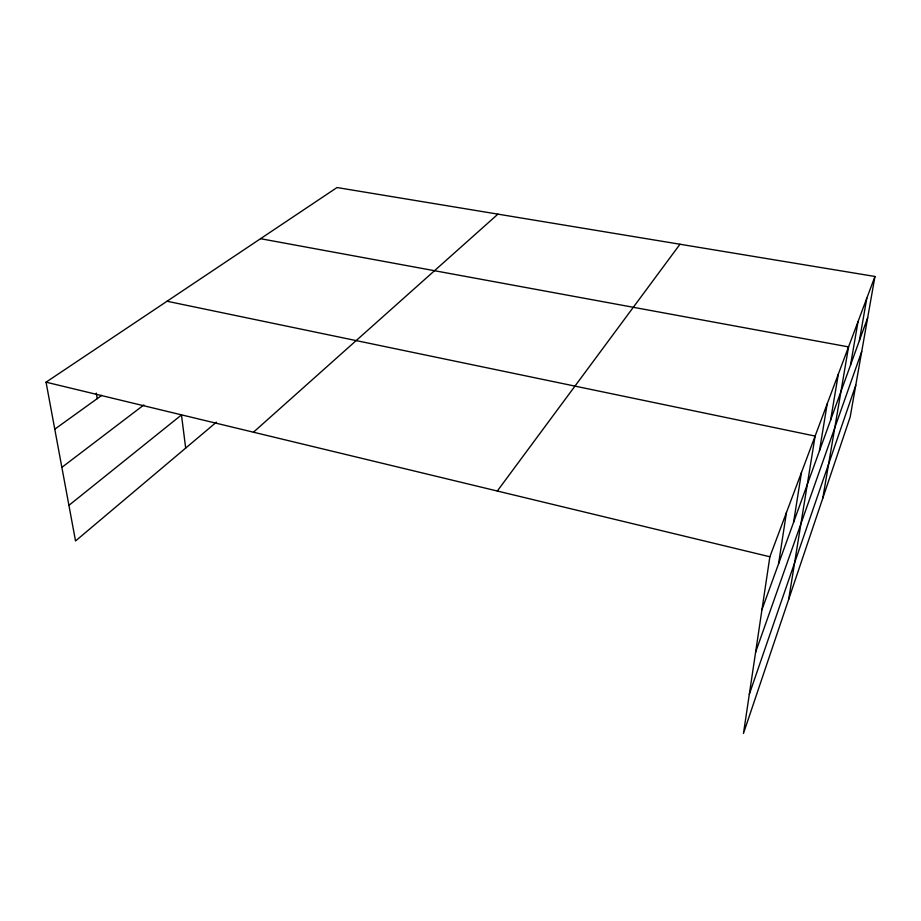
<?xml version="1.0" encoding="UTF-8"?>
<svg xmlns="http://www.w3.org/2000/svg" width="921" height="921" viewBox="0 0 921 921"><rect width="100%" height="100%" fill="white"/><g stroke="black" fill="none" stroke-linecap="round" stroke-linejoin="round"><path stroke-width="1.38" d="M874.95 276.473L769.864 556.768L743.466 733.461L850.164 417.029L874.95 276.473L337.017 187.539L46.05 382.18L75.534 540.961L216.423 422.163M778.556 563.848L786.465 512.49M793.58 522.334L801.477 472.45M788.687 599.341L815.12 436.07L167.035 301.248M819.437 450.956L827.208 403.824M830.627 420.045L838.317 374.191M822.798 498.18L848.552 346.895L260.551 238.7M850.52 365.107L858.015 321.648M859.408 340.574L866.788 298.243M749.314 694.319L855.77 385.22M755.6 652.264L861.722 351.465M761.966 609.656L867.674 317.722M497.305 491.031L679.986 244.238M253.459 432.214L497.916 214.144M68.925 505.353L181.472 414.945L185.685 448.078M61.868 467.373L143.86 404.952M54.776 429.174L101.817 395.328M46.05 382.18L769.864 556.768M96.302 393.106L97.212 398.643"/></g></svg>
